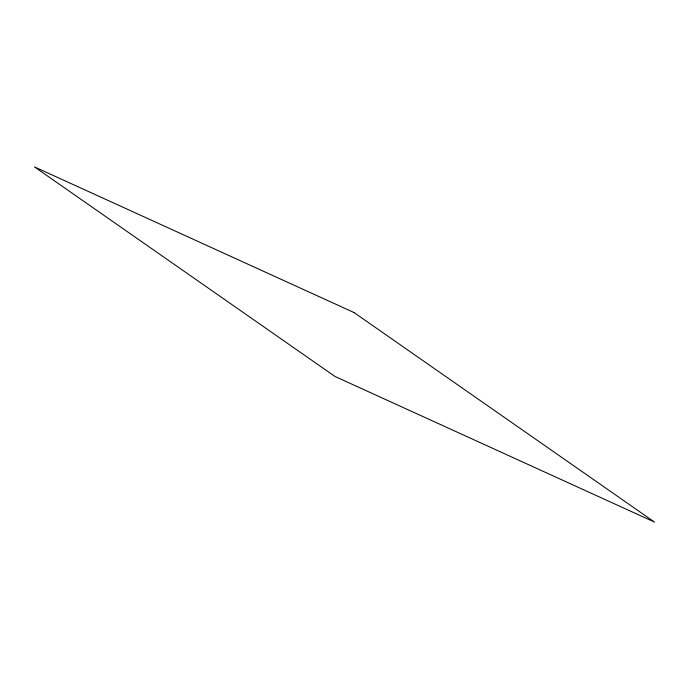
<?xml version="1.0" encoding="UTF-8"?>
<svg xmlns="http://www.w3.org/2000/svg" width="689" height="689" viewBox="0 0 689 689"><rect width="100%" height="100%" fill="white"/><g stroke="black" fill="none" stroke-linecap="round" stroke-linejoin="round"><path stroke-width="1.03" d="M354.043 312.556L34.45 166.893L334.957 376.444L654.55 522.107L354.043 312.556"/></g></svg>
